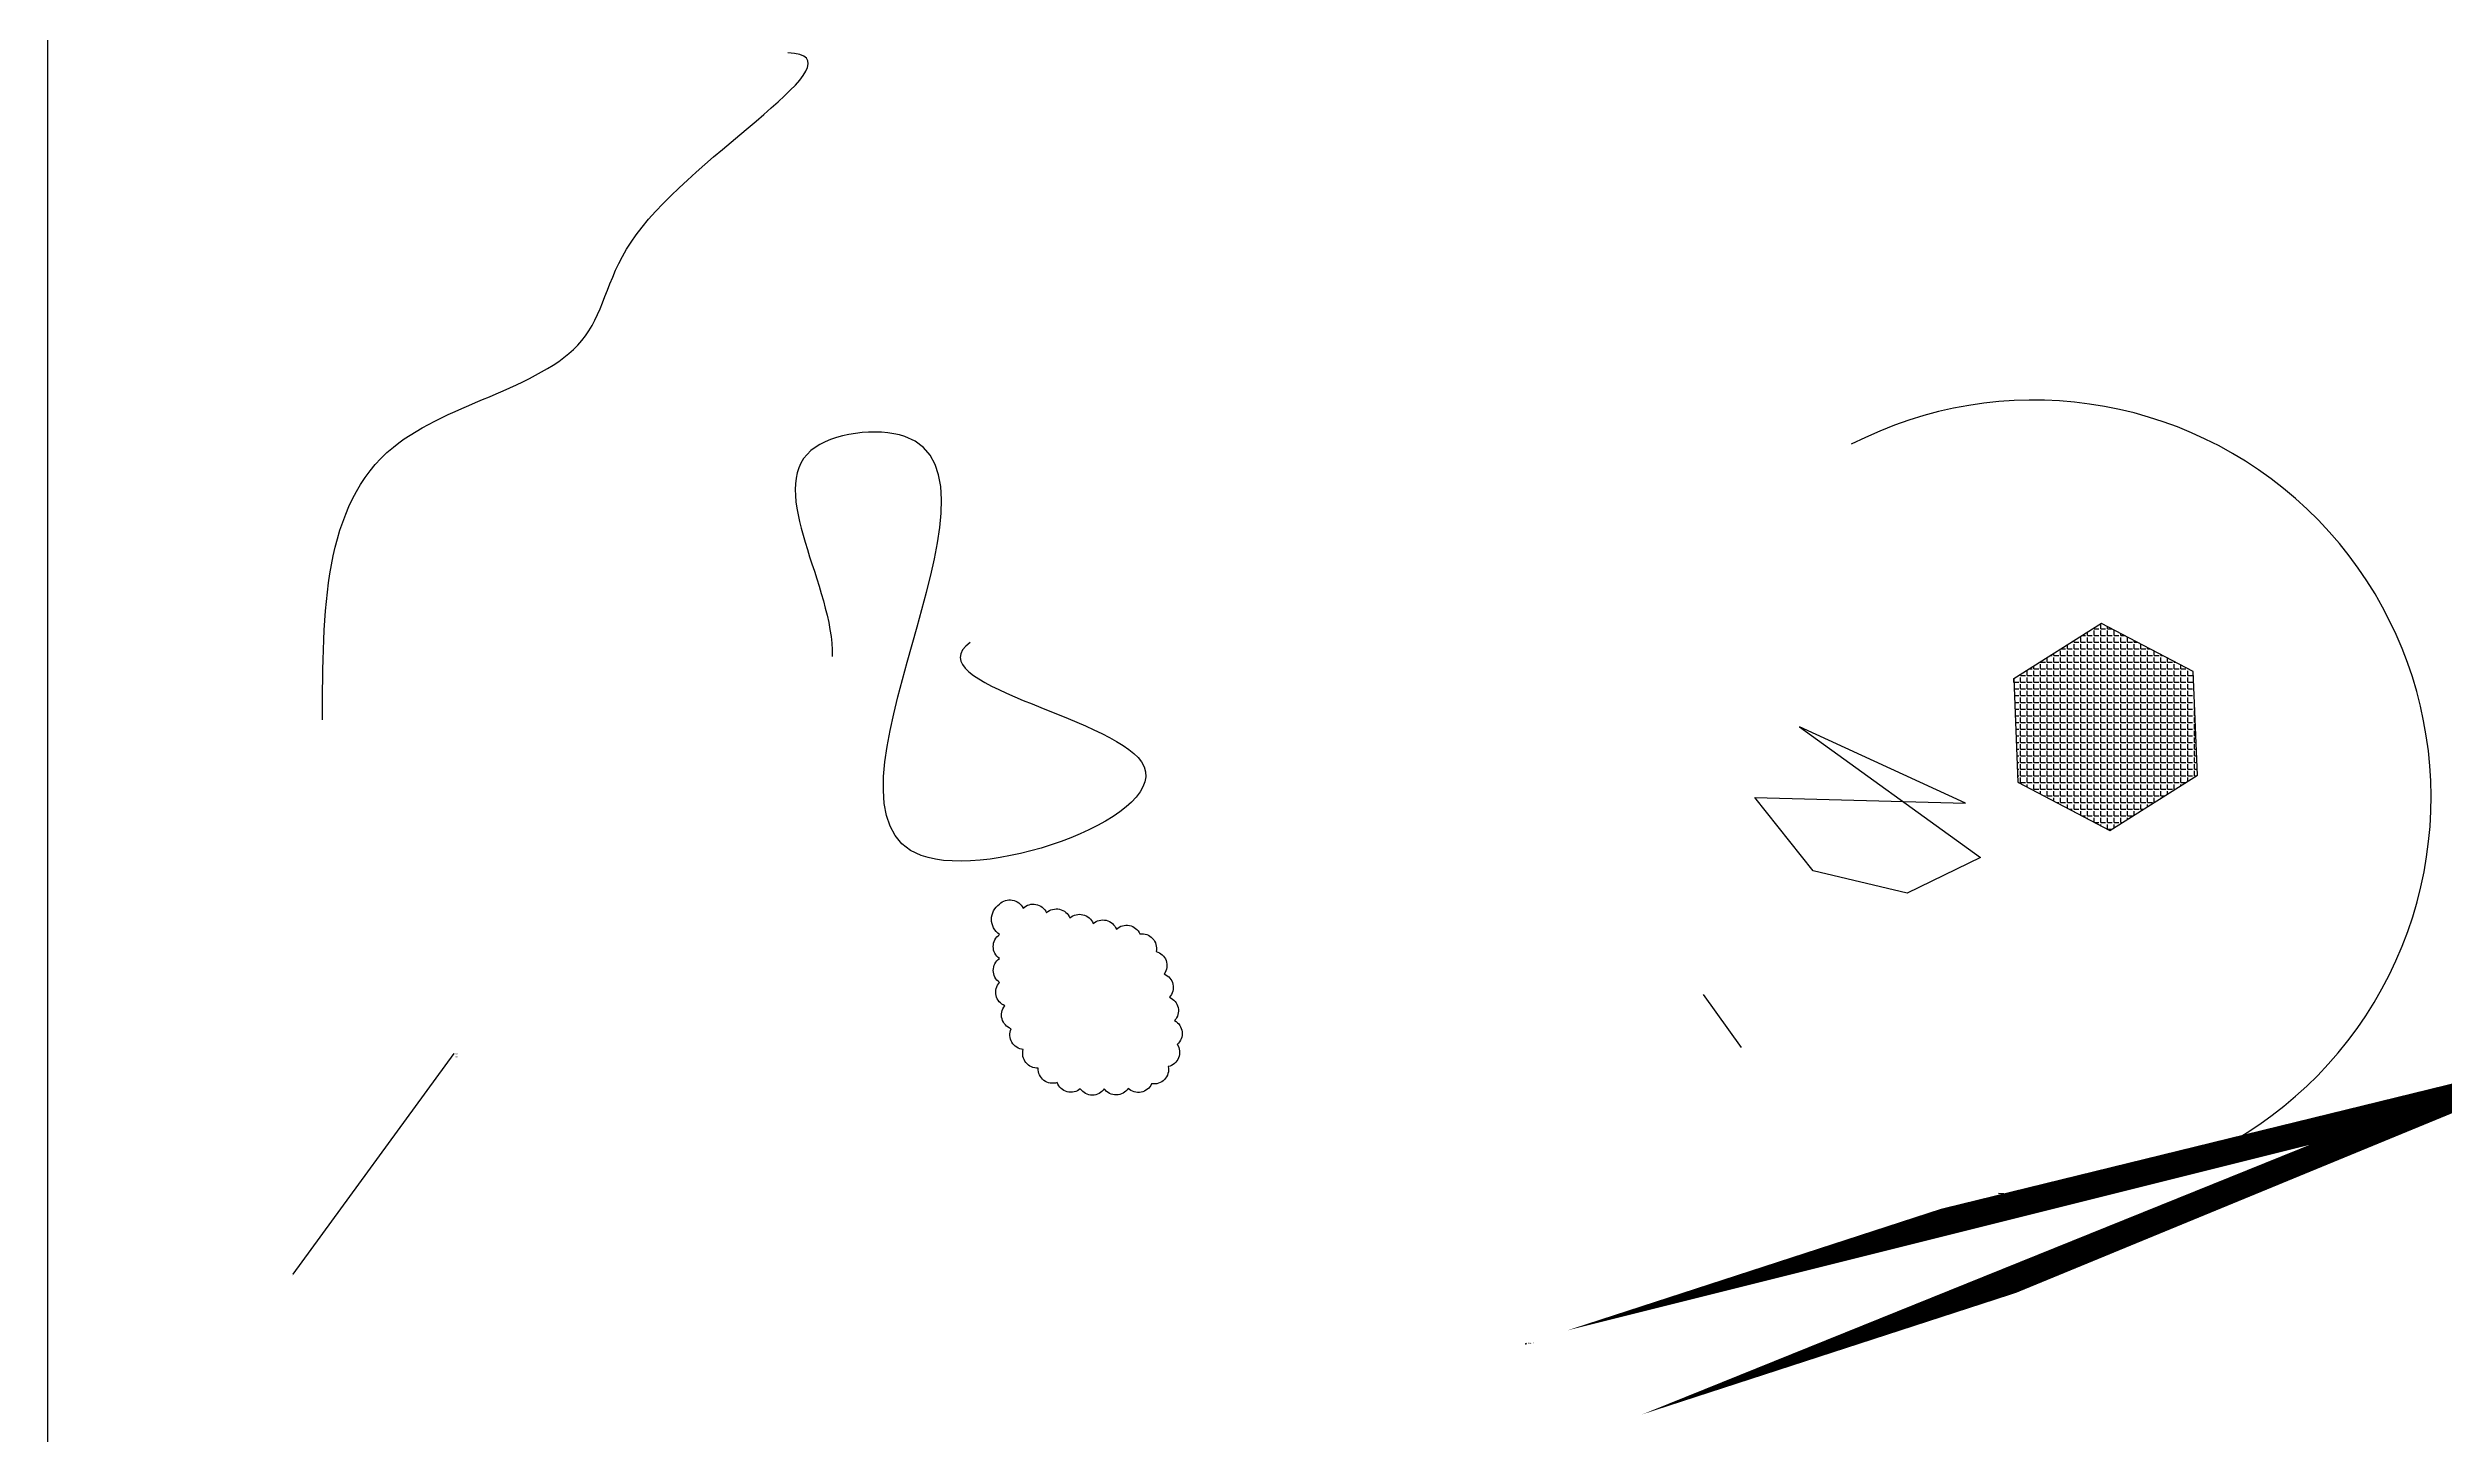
# Model space of a CAD drawing. Header units: millimetres. Extents: x -3088 to 11212, y -3065 to 12535.
# Drawn here: x -3088 to 1919, y -189 to 2709 of the extents above; entities that cross this region are included whole.
import ezdxf
from ezdxf import colors
from ezdxf.entities.mleader import LeaderData, LeaderLine
from ezdxf.enums import TextEntityAlignment as Align
from ezdxf.math import Vec2, Vec3

# ---------------------------------------------------------------- set-up
doc = ezdxf.new("R2010")
doc.units = ezdxf.units.MM
doc.header["$MEASUREMENT"] = 0
doc.layers.add('Tavolo 2', color=2, linetype='Continuous')
doc.layers.add('Tavolo 3', color=4, linetype='Continuous')
doc.dimstyles.new('ISO-25', dxfattribs={"dimtxt": 2.5, "dimasz": 2.5, "dimexe": 1.25, "dimexo": 0.625, "dimtad": 1, "dimtxsty": 'Standard', "dimcen": 2.5, "dimadec": 0, "dimazin": 0, "dimtfac": 1, "dimtmove": 0, "dimatfit": 3, "dimfxl": 1, "dimtzin": 0, "dimarcsym": 0})

# ---------------------------------------------------------------- blocks, each defined once
blk = doc.blocks.new('*D16')
at = {"layer": 'Defpoints', "color": 0}
for p in [(3869.5, 4177.6), (4398, 4177.6), (0, 0)]:
    blk.add_point(p, dxfattribs=at)
at = {"layer": 'Tavolo 3', "color": 0, "lineweight": -2}
blk.add_line((3870.2, 4177.6), (4413.2, 4177.6), dxfattribs=at)
at = {"layer": 'Tavolo 3', "color": 0, "insert": (4405.9, 4179.7), "char_height": 2.5, "attachment_point": 5}
blk.add_mtext('4177,65', dxfattribs=at)
blk = doc.blocks.new('*D17')
at = {"layer": 'Defpoints', "color": 0}
for p in [(4630.5, 4515.7), (4820.8, 4198.8), (0, 0)]:
    blk.add_point(p, dxfattribs=at)
at = {"layer": 'Tavolo 3', "color": 0, "lineweight": -2}
for p, q in [((4630.5, 4515.1), (4630.5, 4208.8)), ((4630.5, 4208.8), (4820.8, 4203.8)), ((4820.8, 4203.8), (4820.8, 4183.2))]:
    blk.add_line(p, q, dxfattribs=at)
at = {"layer": 'Tavolo 3', "color": 0, "insert": (4818.7, 4190.7), "char_height": 2.5, "attachment_point": 5, "rotation": 90}
blk.add_mtext('4630,52', dxfattribs=at)
blk = doc.blocks.new('*D19')
at = {"layer": 'Defpoints', "color": 0}
for p in [(-276.9, 4701.8), (-780.9, 4621.3), (0, 0)]:
    blk.add_point(p, dxfattribs=at)
at = {"layer": 'Tavolo 3', "color": 0, "lineweight": -2}
for p, q in [((-770.9, 4701.8), (-775.9, 4621.3)), ((-277.5, 4701.8), (-770.9, 4701.8)), ((-775.9, 4621.3), (-795.7, 4621.3))]:
    blk.add_line(p, q, dxfattribs=at)
at = {"layer": 'Tavolo 3', "color": 0, "insert": (-788.6, 4623.4), "char_height": 2.5, "attachment_point": 5}
blk.add_mtext('4701,85', dxfattribs=at)

msp = doc.modelspace()

# ---------------------------------------------------------------- hatches: boundary and pattern name
at = {"layer": 'Tavolo 3'}
h = msp.add_hatch(dxfattribs=at)
h.set_pattern_fill('ANGLE', color=256, scale=2, style=0)
h.set_pattern_definition([(0, (0, 0), (9e-16, 13.97), [10.16, -3.81]), (90, (0, 0), (-13.97, 2e-15), [10.16, -3.81])])
h.paths.add_polyline_path([(1403.271, 1189.009), (1394.543, 1405.564), (1202.638, 1506.282), (1019.461, 1390.446), (1028.189, 1173.892), (1220.094, 1073.174)], flags=0)

# ---------------------------------------------------------------- linework, layer by layer
at = {"layer": 'Tavolo 2'}
msp.add_lwpolyline([(571.681, 1289.728), (950.434, 1016.513), (797.052, 941.848), (600.408, 989.005), (478.489, 1142.265), (918.971, 1130.476), (571.681, 1289.728)], close=True, dxfattribs=at)
msp.add_lwpolyline([(-1099.847, 919.402, -0.52056706), (-1050.607, 910.72, -0.52056706), (-1001.486, 901.382, -0.52056706), (-952.732, 890.291, -0.52056706), (-904.113, 878.62, -0.52056706), (-855.494, 866.95, -0.52056706), (-806.52, 856.874, -0.52056706), (-772.345, 820.377, -0.52056706), (-755.463, 773.313, -0.52056706), (-744.674, 724.491, -0.52056706), (-733.83, 675.681, -0.52056706), (-728.403, 625.976, -0.52056706), (-747.014, 579.569, -0.52056706), (-781.789, 543.643, -0.52056706), (-830.883, 534.168, -0.52056706), (-880.87, 532.994, -0.52056706), (-930.87, 532.975, -0.52056706), (-979.135, 546.032, -0.52056706), (-1018.905, 576.335, -0.52056706), (-1049.966, 615.517, -0.52056706), (-1075.266, 658.644, -0.52056706), (-1088.674, 706.812, -0.52056706), (-1099.768, 755.566, -0.52056706), (-1099.834, 805.566, -0.52056706), (-1099.846, 855.566, -0.52056706), (-1099.847, 919.402)], format="xyb", close=True, dxfattribs=at)
msp.add_arc((1061.049, 1142.37), 830.639, 264.922533, 117.29589, dxfattribs=at)
msp.add_open_spline([(-1160.708, 1466.3), (-1278.734, 1381.536), (-393.954, 1231.132), (-1793.156, 719.569), (-936.551, 1967.43), (-1656.363, 1879.62), (-1444.407, 1581.118), (-1449.606, 1436.944)], degree=3, knots=[0, 0, 0, 0, 435.92849606, 936.08534021, 1812.54329404, 2010.59396186, 2443.39815701, 2443.39815701, 2443.39815701, 2443.39815701], dxfattribs=at)
at = {"layer": 'Tavolo 3'}
msp.add_line((370.859, 730.63), (450.04, 619.219), dxfattribs=at)
for points in [[(-3088.145, 5441.204), (11211.63, 5441.204), (11211.63, -3064.577), (-3088.145, -3064.577), (-3088.145, 5441.204)], [(1403.271, 1189.009), (1394.543, 1405.564), (1202.638, 1506.282), (1019.461, 1390.446), (1028.189, 1173.892), (1220.094, 1073.174), (1403.271, 1189.009)]]:
    msp.add_lwpolyline(points, close=True, dxfattribs=at)
msp.add_open_spline([(-2514.289, 1304.403), (-2514.007, 1529.383), (-2513.502, 1931.513), (-1937.439, 2015.036), (-1904.973, 2393.488), (-1377.022, 2691.82), (-1541.918, 2698.773)], degree=3, knots=[0, 0, 0, 0, 589.30338771, 1053.32390335, 1289.55494382, 1784.68413464, 1784.68413464, 1784.68413464, 1784.68413464], dxfattribs=at)
msp.add_point((0, 0), dxfattribs=at)
msp.add_point((0, 0), dxfattribs=at)

# ---------------------------------------------------------------- texts
msp.add_text('xx', height=280.7367, rotation=18.425456, dxfattribs=at).set_placement((7970.4, 2593.139), (0, 0), align=Align.ALIGNED)
msp.add_attdef('ATRIBUTO', (0, 0), 'at', height=2.5, dxfattribs=at)

# ---------------------------------------------------------------- dimensions: what is measured, and where the dimension line sits
for feature_location, offset, dtype, picture, middle in [((-276.855, 4701.847), (-504.078, -80.534), 0, '*D19', (-788.641, 4623.396)), ((4630.519, 4515.679), (190.246, -316.902), 1, '*D17', (4818.682, 4190.652)), ((3869.534, 4177.65), (528.462, 0), 0, '*D16', (4405.913, 4179.733))]:
    dim = msp.add_ordinate_dim(feature_location=feature_location, offset=offset, dtype=dtype, origin=(0, 0), dimstyle='ISO-25', dxfattribs=at)
    dim.commit()
    dim.dimension.update_dxf_attribs({"geometry": picture, "text_midpoint": middle})

# ---------------------------------------------------------------- leaders
ml = msp.add_multileader_mtext('Standard', dxfattribs=at)
ml.set_content('xx\\P\\pxt1;xx', color=256)
ml.set_leader_properties()
ml.build(insert=Vec2(0, 0))
ml.multileader.update_dxf_attribs({"text_right_attachment_type": 6, "dogleg_length": 0.36})
ctx = ml.context
ctx.base_point, ctx.plane_origin = Vec3(-2239.128, 607.218), Vec3(-2239.488, 607.218)
ctx.right_attachment = 6
notes = []
notes.append((ctx, [(0, (1, 1, 0), (-2239.488, 607.218), (1, 0), 0.36, [(0, [(-2577.704, 142.429), (-2239.488, 607.218)], 0, [])])]))
ctx.mtext.insert, ctx.mtext.width, ctx.mtext.flow_direction = Vec3(-2237.128, 609.218), 9.30314, 5
for ctx, leaders in notes:
    for number, flags, end, landing, length, lines in leaders:
        leader = LeaderData()
        leader.index, (leader.has_last_leader_line, leader.has_dogleg_vector, leader.attachment_direction) = number, flags
        leader.last_leader_point, leader.dogleg_vector, leader.dogleg_length = Vec3(end), Vec3(landing), length
        for number, points, colour, breaks in lines:
            line = LeaderLine()
            line.index, line.vertices, line.color, line.breaks = number, Vec3.list(points), colors.encode_raw_color(colour), breaks
            leader.lines.append(line)
        ctx.leaders.append(leader)

doc.saveas('drawing.dxf')
